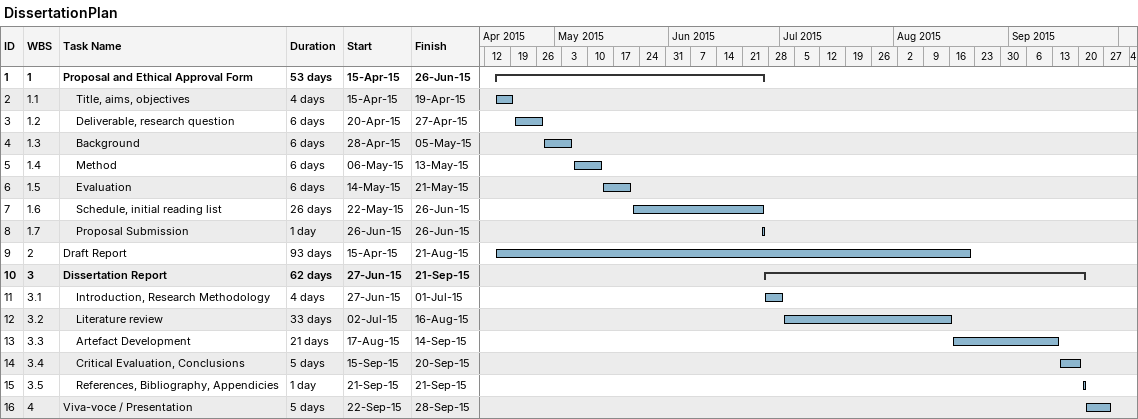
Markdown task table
DissertationPlan

| ID | WBS | Task | Duration | Start | Finish |
|---|---|---|---|---|---|
| 1 | 1 | **Proposal and Ethical Approval Form** | 53d | 2015-04-15 | 2015-06-26 |
| 2 | 1.1 | Title, aims, objectives | 4d | 2015-04-15 | 2015-04-19 |
| 3 | 1.2 | Deliverable, research question | 6d | 2015-04-20 | 2015-04-27 |
| 4 | 1.3 | Background | 6d | 2015-04-28 | 2015-05-05 |
| 5 | 1.4 | Method | 6d | 2015-05-06 | 2015-05-13 |
| 6 | 1.5 | Evaluation | 6d | 2015-05-14 | 2015-05-21 |
| 7 | 1.6 | Schedule, initial reading list | 26d | 2015-05-22 | 2015-06-26 |
| 8 | 1.7 | Proposal Submission | 1d | 2015-06-26 | 2015-06-26 |
| 9 | 2 | Draft Report | 93d | 2015-04-15 | 2015-08-21 |
| 10 | 3 | **Dissertation Report** | 62d | 2015-06-27 | 2015-09-21 |
| 11 | 3.1 | Introduction, Research Methodology | 4d | 2015-06-27 | 2015-07-01 |
| 12 | 3.2 | Literature review | 33d | 2015-07-02 | 2015-08-16 |
| 13 | 3.3 | Artefact Development | 21d | 2015-08-17 | 2015-09-14 |
| 14 | 3.4 | Critical Evaluation, Conclusions | 5d | 2015-09-15 | 2015-09-20 |
| 15 | 3.5 | References, Bibliography, Appendicies | 1d | 2015-09-21 | 2015-09-21 |
| 16 | 4 | Viva-voce / Presentation | 5d | 2015-09-22 | 2015-09-28 |
